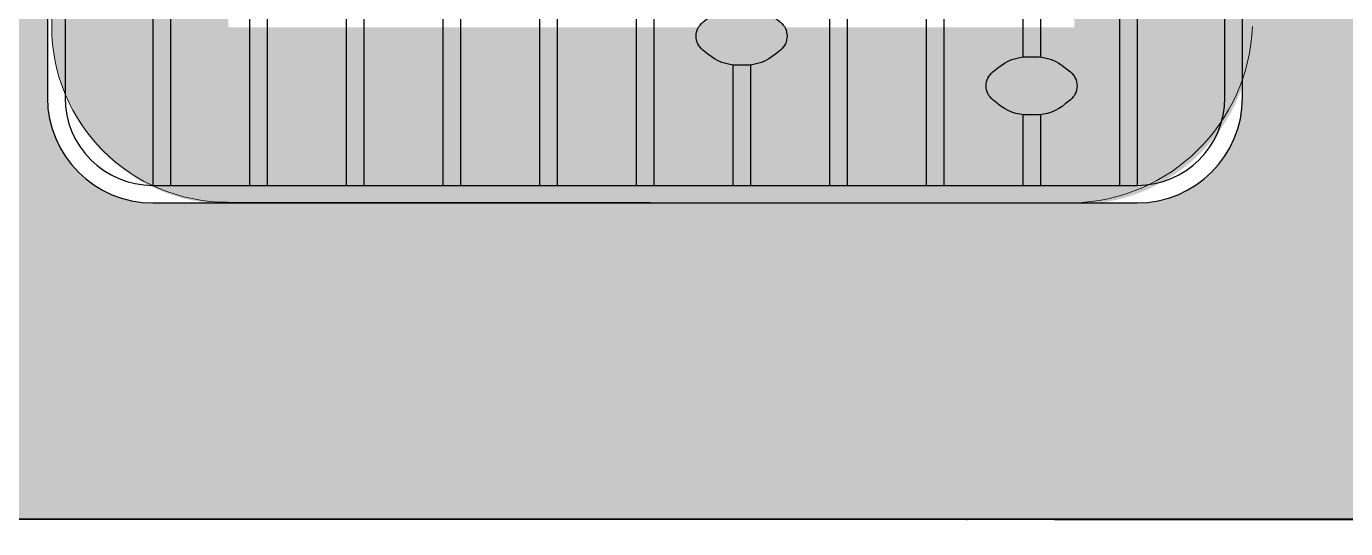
# Model space of a CAD drawing. Header units: millimetres. Extents: x 56222 to 3066687, y -650199 to -121287.
# Drawn here: x 140293.95 to 140331.48, y -185730.05 to -185715.75 of the extents above; entities that cross this region are included whole.
import ezdxf

# ---------------------------------------------------------------- set-up
doc = ezdxf.new("R2010")
doc.units = ezdxf.units.MM
doc.header["$MEASUREMENT"] = 0
for name, color, linetype, lineweight in [('A8_FURNITURE', 32, 'Continuous', 30), ('dim05', 1, 'Continuous', 13), ('Elevation 4.5', 206, 'Continuous', 5), ('FURNITURE', 32, 'Continuous', 9), ('NAME PLATE', 7, 'Continuous', 25), ('wall', 7, 'Continuous', 30)]:
    doc.layers.add(name, color=color, linetype=linetype, lineweight=lineweight)

msp = doc.modelspace()

# ---------------------------------------------------------------- hatches: boundary and pattern name
at = {"layer": 'dim05', "lineweight": 0, "true_color": 0xa47149, "transparency": 33554630}
h = msp.add_hatch(color=35, dxfattribs=at)
h.dxf.hatch_style = 1
h.paths.add_polyline_path([(140334.5350516986, -185637.8187954241), (140288.5429608864, -185637.8187954241), (140288.5506102971, -185729.7781201979), (140334.5427011093, -185729.7781201979), (140334.5414618115, -185714.8795877092), (140328.5427011093, -185714.8795877092), (140328.5427011093, -185717.7781201979, -0.4142135623730951), (140325.5427011093, -185720.7781201979), (140297.5451477507, -185720.7781201979, -0.4142135623730951), (140294.5451477507, -185717.7781201979), (140294.5451477507, -185648.7840202428, -0.4142135623730951), (140297.5451477507, -185645.7840202428), (140325.5427011093, -185645.7840202428, -0.4142135623730951), (140328.5427011093, -185648.7840202428), (140328.5427011093, -185675.679722592), (140334.5382010669, -185675.679722592)])
at = {"layer": 'Elevation 4.5', "lineweight": 0, "true_color": 0x000000, "transparency": 33554628}
h = msp.add_hatch(color=18, dxfattribs=at)
h.dxf.hatch_style = 1
h.paths.add_polyline_path([(140315.5869688192, -185716.0317977189, 0.2335693837455621), (140315.3969354295, -185715.6316577528), (140315.2522657615, -185715.5173583705, 0.1866468864992518), (140314.4021929859, -185715.2008618805), (140314.1858597609, -185715.2008618805, 0.1866468864992447), (140313.3357869853, -185715.5173583705), (140313.1911173173, -185715.6316577528, 0.2294381312187929), (140313.0010839276, -185716.0239850402, 0.2335693837448415), (140313.1911173173, -185716.4241250064), (140313.3357869853, -185716.5384243887, 0.1866468864992493), (140314.1858597609, -185716.8549208786), (140314.4021929859, -185716.8549208786, 0.1866468864992456), (140315.2522657615, -185716.5384243887), (140315.3969354295, -185716.4241250064, 0.2294381312761698)])
h = msp.add_hatch(color=18, dxfattribs=at)
h.dxf.hatch_style = 1
h.paths.add_polyline_path([(140323.8364971163, -185717.4538583785, 0.2335693837455621), (140323.6464637266, -185717.0537184124), (140323.5017940586, -185716.9394190301, 0.1866468864992518), (140322.651721283, -185716.6229225401), (140322.435388058, -185716.6229225401, 0.1866468864992447), (140321.5853152825, -185716.9394190301), (140321.4406456144, -185717.0537184124, 0.2294381312187929), (140321.2506122247, -185717.4460456998, 0.2335693837448415), (140321.4406456144, -185717.846185666), (140321.5853152825, -185717.9604850483, 0.1866468864992493), (140322.435388058, -185718.2769815382), (140322.651721283, -185718.2769815382, 0.1866468864992456), (140323.5017940586, -185717.9604850483), (140323.6464637266, -185717.846185666, 0.2294381312761698)])
at = {"layer": 'NAME PLATE', "lineweight": 0, "true_color": 0x000000, "transparency": 33554687}
h = msp.add_hatch(color=18, dxfattribs=at)
h.dxf.hatch_style = 1
h.set_gradient(color1=(153, 155, 55), color2=(229, 232, 120), name='INVCYLINDER')
h.paths.add_polyline_path([(140328.7947264182, -185650.8521996611, 0.4109880837196706), (140323.7575289289, -185645.8702334602), (140323.7575289289, -185688.816317415), (140328.7947264182, -185688.8126676246)], flags=17)
h.paths.add_polyline_path([(140328.7948936362, -185692.8302053807, 0.9852287181319922), (140328.7324906448, -185688.831743433), (140323.7575289289, -185688.816317415), (140323.7575289289, -185715.777076743), (140299.6953851223, -185715.777076743), (140299.6953851223, -185645.8699301007, 0.4142438736979137), (140294.71270385, -185650.852199704), (140294.6654377181, -185715.8017335852, 0.4139882622943566), (140299.6654362386, -185720.8055800042), (140323.7147501351, -185720.8240807569, 0.4196556007892562), (140328.8233879275, -185715.7968514695)])

# ---------------------------------------------------------------- linework, layer by layer
at = {"layer": 'A8_FURNITURE', "linetype": 'ByBlock', "lineweight": 15, "transparency": 33554687}
msp.add_line((140320.7089479165, -185729.8099277256), (140320.7089479165, -185729.7991577493), dxfattribs=at)
at = {"layer": 'A8_FURNITURE', "linetype": 'ByBlock', "lineweight": 20, "transparency": 33554687}
msp.add_line((140328.7089479165, -185729.8099277256), (140328.7089479165, -185729.8053120215), dxfattribs=at)
at = {"layer": 'A8_FURNITURE', "linetype": 'ByBlock', "transparency": 33554687}
msp.add_lwpolyline([(140334.7089479165, -185729.8099277256), (140288.6506102972, -185729.7744957827), (140288.7157478064, -185637.7586337417)], dxfattribs=at)
at = {"layer": 'A8_FURNITURE', "linetype": 'ByBlock', "lineweight": 15, "transparency": 33554687}
msp.add_lwpolyline([(140294.6687770123, -185715.9388501193), (140294.7126455032, -185650.8049138975)], dxfattribs=at)
at = {"layer": 'A8_FURNITURE', "linetype": 'ByBlock', "lineweight": 15, "transparency": 33554687, "elevation": -260.7256360141592}
msp.add_lwpolyline([(140323.7146904686, -185720.776794993), (140299.6653765725, -185720.7582942403)], dxfattribs=at)
at = {"layer": 'A8_FURNITURE', "linetype": 'ByBlock', "lineweight": 15, "transparency": 33554687}
for centre, radius, start, end in [((140299.6692259516, -185715.7544478214, -308.673234267458), 5.003847899555694, 180, 269.9559232808294), ((140323.5986342205, -185715.5495624488, -269.0219665829625), 5.228520739575467, 271.271885436828, 357.8077663662445)]:
    msp.add_arc(centre, radius, start, end, dxfattribs=at)
at = {"layer": 'Elevation 4.5', "color": 18, "lineweight": 30, "true_color": 0x000000, "transparency": 33554687}
for p, q in [((140305.7946380338, -185677.9011536368), (140305.7946380338, -185720.2655887906)), ((140306.2946380338, -185678.7347183791), (140306.2946380338, -185720.2781201979)), ((140311.2942302602, -185684.2782550141), (140311.2942302602, -185720.2655887906)), ((140311.7942302602, -185684.3033322744), (140311.7942302602, -185720.2781201979)), ((140322.2934147131, -185702.6123771003), (140322.2934147131, -185716.6228222451)), ((140322.7934147131, -185702.6123771003), (140322.7934147131, -185716.6228222451)), ((140297.5452496941, -185703.967696702), (140297.5452496941, -185720.2655887906)), ((140298.0452496941, -185703.967696702), (140298.0452496941, -185720.2781201979)), ((140303.0448419205, -185708.2410238919), (140303.0448419205, -185716.6228222451)), ((140303.0448419205, -185708.2410238919), (140303.0448419205, -185720.2655887906)), ((140303.5448419205, -185708.2410238919), (140303.5448419205, -185716.6228222451)), ((140303.5448419205, -185708.2410238919), (140303.5448419205, -185720.2781201979)), ((140308.544434147, -185709.1623219023), (140308.544434147, -185720.2655887906)), ((140309.044434147, -185709.1623219023), (140309.044434147, -185720.2781201979)), ((140316.7938224867, -185712.9189279175), (140316.7938224866, -185720.2655887906)), ((140317.2938224866, -185712.9602803428), (140317.2938224866, -185720.2781201979)), ((140319.5436185999, -185712.7979510981), (140319.5436185999, -185720.2655887906)), ((140320.0436185999, -185712.7767245892), (140320.0436185999, -185720.2781201979)), ((140300.2950458073, -185714.7833115335), (140300.2950458073, -185720.2655887906)), ((140300.7950458073, -185714.773429283), (140300.7950458073, -185720.2781201979)), ((140325.0432108263, -185714.5672597888), (140325.0432108263, -185720.2655887906)), ((140325.5432108263, -185714.7616711264), (140325.5432108263, -185720.2781201979)), ((140314.0440263734, -185716.8486964262), (140314.0440263734, -185720.2655887906)), ((140314.5440263734, -185716.8486964261), (140314.5440263734, -185720.2781201979)), ((140322.2934147131, -185718.2644323383), (140322.2934147131, -185720.2655887906)), ((140322.7934147131, -185718.2644323383), (140322.7934147131, -185720.2781201979))]:
    msp.add_line(p, q, dxfattribs=at)
msp.add_lwpolyline([(140335.5350516986, -185636.8187954241), (140287.5429608864, -185636.8187954241), (140287.5506102971, -185729.7781201979), (140335.5427011093, -185729.7781201979)], close=True, dxfattribs=at)
msp.add_lwpolyline([(140328.0427011093, -185675.679722592), (140328.0427011093, -185648.7840202428, 0.4142135623730951), (140325.5427011093, -185646.2840202428), (140297.5451477507, -185646.2840202428, 0.4142135623730951), (140295.0451477507, -185648.7840202428), (140295.0451477507, -185717.7781201979, 0.4142135623730951), (140297.5451477507, -185720.2781201979), (140325.5427011093, -185720.2781201979, 0.4142135623730951), (140328.0427011093, -185717.7781201979), (140328.0427011093, -185714.8795877092)], format="xyb", dxfattribs=at)
for points in [[(140315.5869688192, -185716.0239850402), (140315.5869688192, -185716.0317977188, -0.2294381312374742), (140315.3969354295, -185716.4241250063), (140315.2522657615, -185716.5384243886, -0.1866468864992491), (140314.4021929859, -185716.8549208786), (140314.1858597609, -185716.8549208786, -0.1866468864992491), (140313.3357869853, -185716.5384243886), (140313.1911173173, -185716.4241250063, -0.2294381312374742), (140313.0010839276, -185716.0317977189), (140313.0010839276, -185716.0239850402, -0.2294381312374741), (140313.1911173173, -185715.6316577527), (140313.3357869853, -185715.5173583704, -0.1866468864992491), (140314.1858597609, -185715.2008618805), (140314.4021929859, -185715.2008618805, -0.1866468864992491), (140315.2522657615, -185715.5173583704), (140315.3969354295, -185715.6316577527, -0.2294381312374741)], [(140323.8363571588, -185717.4397209524), (140323.8363571588, -185717.447533631, -0.2294381312374742), (140323.6463237691, -185717.8398609185), (140323.5016541011, -185717.9541603008, -0.1866468864992491), (140322.6515813256, -185718.2706567907), (140322.4352481005, -185718.2706567907, -0.1866468864992491), (140321.585175325, -185717.9541603008), (140321.440505657, -185717.8398609185, -0.2294381312374742), (140321.2504722673, -185717.447533631), (140321.2504722673, -185717.4397209524, -0.2294381312374741), (140321.440505657, -185717.0473936649), (140321.585175325, -185716.9330942826, -0.1866468864992491), (140322.4352481006, -185716.6165977927), (140322.6515813256, -185716.6165977927, -0.1866468864992491), (140323.5016541011, -185716.9330942826), (140323.6463237692, -185717.0473936649, -0.2294381312374741)]]:
    msp.add_lwpolyline(points, format="xyb", close=True, dxfattribs=at)
at = {"layer": 'FURNITURE', "color": 18, "lineweight": 30, "true_color": 0x000000, "transparency": 33554687}
for points in [[(140287.5506102971, -185605.778120198), (140446.5506102972, -185605.778120198), (140446.5506102972, -185747.7781201979), (140434.5506102972, -185747.7781201979), (140434.5506102972, -185741.7781201979), (140422.5506102972, -185741.7781201979), (140422.5506102972, -185735.7781201979), (140410.5506102972, -185735.7781201979), (140410.5506102972, -185729.7781201979), (140287.5506102971, -185729.7781201979), (140287.5506102971, -185636.7781201979)], [(140273.9641362742, -185759.7781201979), (140465.0959361302, -185759.7781201979), (140465.0959361302, -185753.7781201979), (140446.5506102972, -185753.7781201979), (140446.5506102972, -185747.7781201979), (140434.5506102972, -185747.7781201979), (140434.5506102972, -185741.7781201979), (140422.5506102972, -185741.7781201979), (140422.5506102972, -185735.7781201979), (140410.5506102972, -185735.7781201979), (140410.5506102972, -185729.7781201979), (140287.5506102971, -185729.7781201979), (140287.5506102971, -185729.7781201979), (140273.9641362742, -185729.7781201979)]]:
    msp.add_lwpolyline(points, dxfattribs=at)
at = {"layer": 'FURNITURE', "lineweight": 30, "transparency": 33554687}
msp.add_lwpolyline([(140328.5427011093, -185675.679722592), (140328.5427011093, -185648.7840202428, 0.414213562373095), (140325.5427011093, -185645.7840202428), (140297.5451477507, -185645.7840202428, 0.414213562373095), (140294.5451477507, -185648.7840202428), (140294.5451477507, -185717.7781201979, 0.414213562373095), (140297.5451477507, -185720.7781201979), (140325.5427011093, -185720.7781201979, 0.414213562373095), (140328.5427011093, -185717.7781201979), (140328.5427011093, -185714.8795877092)], format="xyb", dxfattribs=at)
at = {"layer": 'wall', "transparency": 33554687}
msp.add_lwpolyline([(140287.5506102971, -185636.7781201979), (140335.5506102973, -185636.7781201979), (140335.5506102973, -185729.7781201979), (140287.5506102971, -185729.7781201979)], close=True, dxfattribs=at)

doc.saveas('drawing.dxf')
